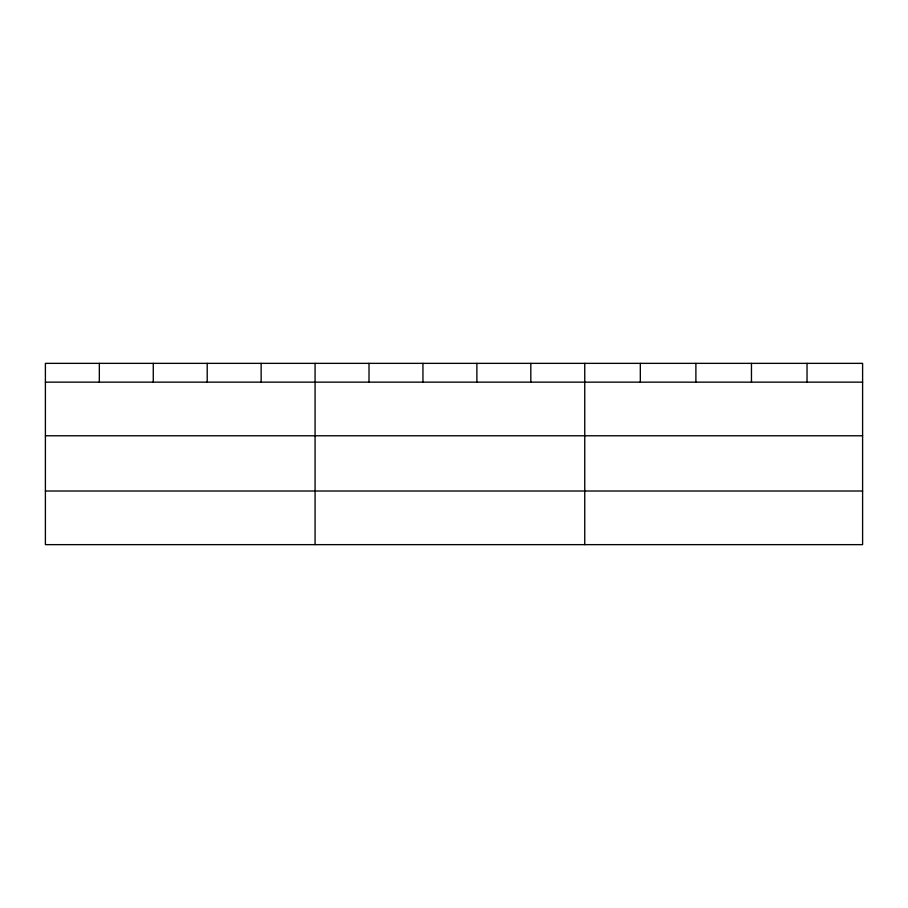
<?xml version="1.0" encoding="UTF-8"?>
<svg xmlns="http://www.w3.org/2000/svg" width="908" height="908" viewBox="0 0 908 908"><rect width="100%" height="100%" fill="white"/><g stroke="black" fill="none" stroke-linecap="round" stroke-linejoin="round"><path stroke-width="1.36" d="M862.6 435.772L862.6 363.359L45.4 363.359L45.4 544.641L862.6 544.641L862.6 435.772L45.4 435.772M45.4 382.154L862.6 382.154M45.4 491.012L862.6 491.012M807.03 363.359L807.03 382.154M751.461 363.359L751.461 382.154M695.891 363.359L695.891 382.154M640.322 363.359L640.322 382.154M584.752 363.359L584.752 544.641M530.817 363.359L530.817 382.154M476.882 363.359L476.882 382.154M422.946 363.359L422.946 382.154M369.011 363.359L369.011 382.154M315.076 363.359L315.076 544.641M261.141 363.359L261.141 382.154M207.206 363.359L207.206 382.154M153.27 363.359L153.27 382.154M99.335 363.359L99.335 382.154"/></g></svg>
